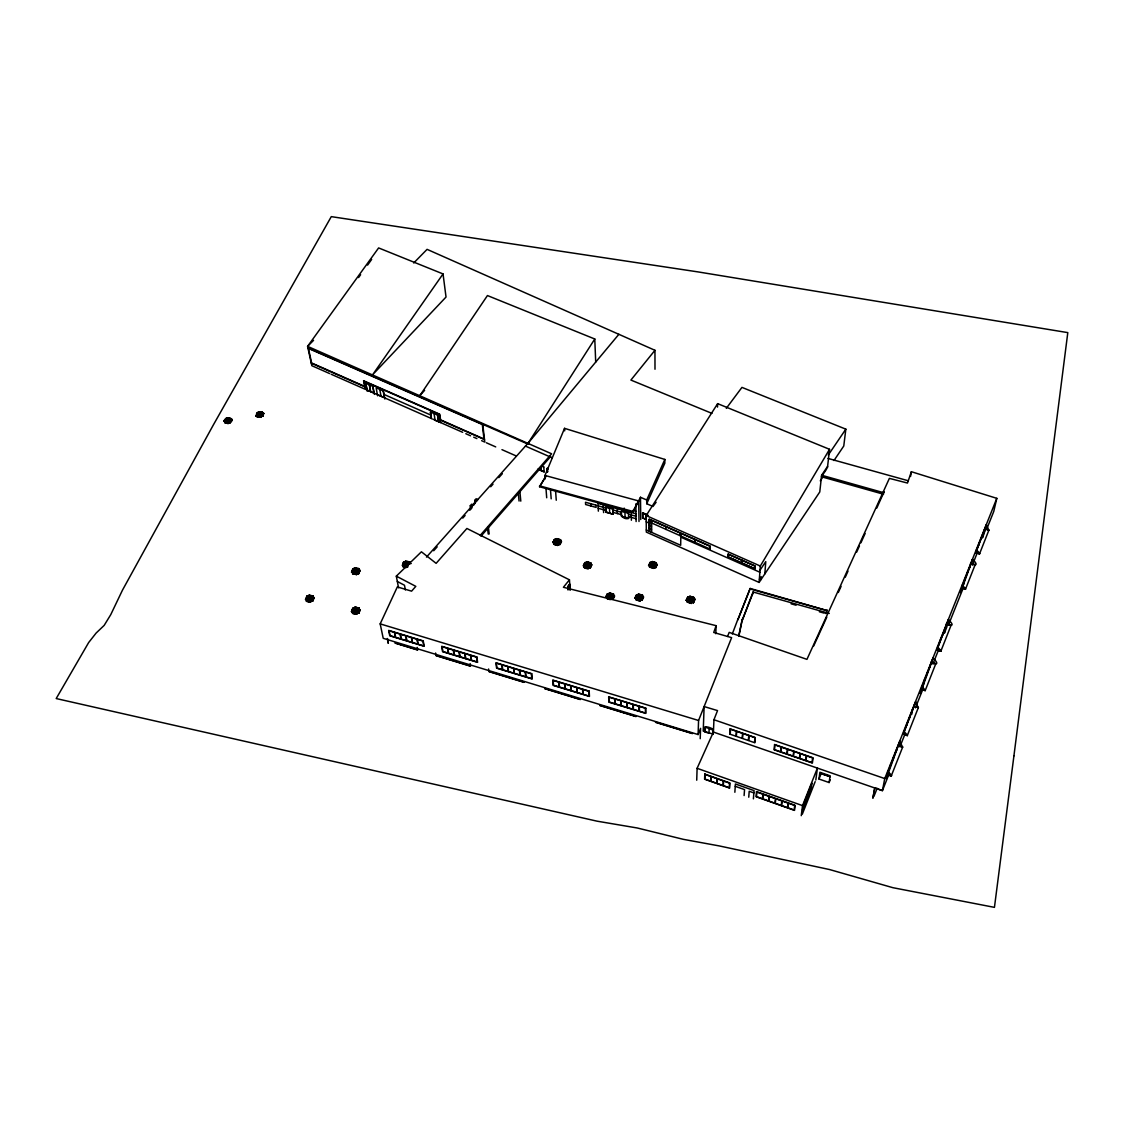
<?xml version="1.0" encoding="UTF-8"?>
<svg xmlns="http://www.w3.org/2000/svg" width="1124" height="1124" viewBox="0 0 1124 1124"><rect width="100%" height="100%" fill="white"/><g stroke="black" fill="none" stroke-linecap="round" stroke-linejoin="round"><path stroke-width="1.5" d="M545.252 478.894L544.985 475.466L564.543 428.342L664.846 459.435L664.832 463.2L646.736 503.735L652.974 506.474L656.121 502.259M665.829 529.446L665.97 526.594M680.413 535.909L680.456 533.015L680.54 535.965M687.186 600.623L686.188 600.314L687.186 600.623L689.237 596.577L693.901 597.785M686.511 600.511L688.029 597.223M686.862 600.525L688.38 597.251M687.284 601.902L691.401 603.082M687.41 601.635L691.527 602.801M687.537 601.368L691.653 602.548L687.537 601.368L687.157 602.071L691.274 603.433L691.653 602.633L691.274 603.433M687.705 597.125L688.703 597.434L687.705 597.125L686.174 600.413M687.916 600.314L689.911 596.268L694.014 597.617L689.911 596.268M688.267 600.328L689.897 596.872M688.591 600.525L690.248 596.886M688.956 600.539L690.782 596.703M689.293 600.638L690.586 596.999M689.237 596.661L693.775 598.066M689.532 597.153L693.649 598.418L694.014 597.532M689.616 600.834L691.246 597.294M689.967 600.848L691.597 597.392M690.291 601.045L692.272 597.603M693.016 597.392L690.979 601.171M691.653 601.466L693.283 597.827L691.667 601.382M691.934 597.504L690.305 601.045M692.482 602.352L693.494 602.661L692.482 602.352L694 598.98L694.997 599.373L694 598.98M692.791 598.01L690.965 601.256M692.806 602.45L694.323 599.078M692.848 597.898L691.091 601.747L689.419 601.199M693.157 602.464L694.674 599.19M693.62 598.024L691.991 601.565L686.567 599.766L687.41 600.033M695.11 542.428L695.18 539.534M695.236 542.485L695.306 539.59M539.534 486.748L546.194 475.803L539.534 486.748L632.643 512.263L640.469 497.272L646.707 499.997L646.736 503.735M696.725 780.211L697.105 768.31L713.403 732.061L713.951 719.739L717.534 710.593L704.116 706.56L703.231 731.078L711.45 733.579M396.308 576.148L415.81 586.363L411.581 591.154L397.334 586.925L380.179 623.876L383.214 638.306L698.102 734.548L698.566 720.484L731.626 637.645L713.726 632.475L716.129 625.675L563.405 587.276L569.447 579.829L466.896 528.477L436.126 563.349L421.416 551.8L396.308 576.148L398.542 587.81M700.21 738.693L700.575 728.352L698.102 734.548M709.904 548.891L710.003 546.18L649.18 519.162L649.265 531.385M709.202 728.296L708.991 733.143L704.973 731.991C699.62 719.009 726.118 736.276 705.198 726.975M717.519 407.071L717.646 403.642L829.54 449.305L827.433 467.879M706.378 727.411L705.352 727.383M705.085 774.45L704.903 779.072L710.747 781.152L710.944 776.529M715.777 633.739L716.129 625.675M712.04 729.139L713.023 729.701M712.785 734.365L713.009 729.546M712.967 734.422L713.248 729.336M711.253 776.628L711.042 781.25L716.887 783.33L717.126 778.707L704.79 774.338M473.499 503.945C477.995 499.969 474.089 503.44 471.968 506.601L470.253 505.8L471.574 504.226L473.288 505.013M729.827 734.113L730.122 728.858L755.272 737.541L754.85 742.767L729.827 734.113L730.122 728.858M730.235 734.014L730.516 729.237L736.375 731.26L736.079 736.037M750.186 588.456L737.906 619.633L750.186 588.456L827.18 610.613L750.158 588.976M473.682 504.269L474.721 503.004M474.398 504.058L472.235 505.069L473.71 504.128M742.121 620.841L753.052 591.997L829.245 613.423M736.375 736.15L736.684 731.373L742.557 733.396L742.219 738.159M734.857 792.265L735.405 783.99L754.064 790.608L753.389 798.855M742.528 738.271L742.852 733.494L748.739 735.532L748.387 740.294M752.939 593.612L753.052 591.997M632.643 512.263L638.713 500.967L544.985 475.466M717.646 403.642L646.174 515.579L646.328 532.102L759.121 582.429L760.316 566.046L829.54 449.305M744.102 795.553L744.552 789.61L735.251 786.308M748.696 740.407L749.048 735.63L754.935 737.667L754.555 742.43M760.962 579.591L761.173 576.654L759.403 579.296M764.826 573.914L765.767 561.635L760.021 570.177M748.753 797.211L749.202 791.268L753.881 792.926M774.998 803.21L775.462 798.63L769.476 796.509L769.027 801.089L794.148 810.011L794.682 805.444L788.388 803.21L787.868 807.791M775.307 803.323L775.771 798.743L781.784 800.864L781.292 805.444M781.18 747.053L780.688 751.816L774.506 749.666L774.956 744.917L799.979 753.544L799.431 758.293L793.46 756.227L793.994 751.478M781.489 747.165L780.997 751.914L786.898 753.951L787.404 749.202M307.807 600.68L307.512 601.382L307.639 600.638M310.041 595.481L308.524 599.584M312.121 596.156L312.008 596.619M781.601 805.557L782.093 800.976L788.079 803.098L787.559 807.678M787.713 749.315L787.207 754.064L793.151 756.115L793.684 751.38M827.601 466.376L821.616 475.241L819.775 491.961L759.121 582.429M357.994 568.899L357.91 569.348M353.891 612.805L353.596 613.507L353.723 612.749M356.027 607.522L354.622 611.695M358.135 608.21L357.868 608.646M310.224 596.268L308.777 599.626M310.617 596.338L308.861 600.047L310.547 600.399L311.137 598.98M726.301 408.335L741.952 387.387L845.838 429.157L843.773 446.003L833.98 460.531M356.561 569.053L354.819 572.72L356.491 573.057L357.039 571.666M356.266 608.323L355.282 611.821M356.673 608.21L355.395 611.849M826.112 612.538L825.971 613.62L827.25 610.093M801.257 815.673L802.522 805.613L817.415 768.114L815.813 780.042M803.309 804.91L802.564 810.207L811.275 788.233M804.756 804.545L805.332 799.951M804.854 804.264L805.444 799.684M806.891 799.122L807.594 794.261M406.93 562.028L405.581 565.976M809.027 793.727L809.744 788.851M228.72 418.465L226.542 421.275M811.163 788.36L811.935 783.161L803.168 805.402M818.975 779.016L819.902 772.258L830.102 775.799L829.119 782.543L818.975 779.016L821.124 773.537L830.116 776.586M910.566 476.45L911.367 471.715L996.805 498.339L993.742 511.504L986.619 529.362M473.316 504.957L473.766 504.817M874.809 787.826L872.926 797.97L874.809 787.826L882.424 790.636L888.887 774.408M996.805 498.339L884.743 778.567L882.424 790.636L713.403 732.061M887.272 773.846L899.86 741.278L902.642 747.319M890.334 766.161L890.756 764.039M893.383 758.531L893.805 756.41M891.29 775.672C877.704 770.685 900.071 781.335 887.679 771.738M896.418 750.944L896.84 748.809M899.86 741.278L886.232 778.848L888.663 772.75M903.274 734.127L907.307 735.574L903.274 734.127L915.624 701.84L918.336 707.825M903.429 733.396L915.624 701.84M906.394 725.978L906.829 723.828M909.344 718.615L909.78 716.452M473.822 504.254L474.426 503.313M912.266 711.281L912.716 709.118M911.704 714.372L912.252 711.731M914.346 706.406L918.42 707.403L907.307 735.574M557.729 539.365L555.79 542.709M738.707 636.114L742.219 619.226M738.988 635.51L742.149 620.322L752.982 593.093M921.357 688.534L933.117 658.088C945.495 670.297 921.118 658.411 935.856 663.567L925.164 690.656L921.287 688.857L925.164 690.656M923.057 686.581L923.886 682.591M924.209 681.411L924.673 679.219M927.033 674.33L927.497 672.138M929.843 667.291L930.321 665.085M933.117 658.088L920.233 693.663L922.495 688M590.044 563.138L588.147 566.58M936.938 649.855L940.858 651.189L936.938 649.855L948.487 619.633C960.655 631.604 936.657 620.083 951.171 625.028L940.858 651.189M937.107 649.11L948.487 619.633M939.861 642.24L940.338 640.02M942.586 635.397L943.078 633.177M608 598.614L607.901 598.305M610.754 593.43L608.843 597.364L610.571 593.36M945.256 629.103L944.385 633.163L947.054 626.475M945.312 628.611L945.79 626.391M947.349 625.113L947.939 622.401M261.681 412.297L260.824 416.316L259.223 416.287L259.883 412.424L259.208 415.501M261.808 412.424L261.105 415.416M257.157 415.487L256.356 415.487L261.456 415.501L262.103 412.339L258.239 412.325L257.593 415.501L258.506 412.143L262.412 412.143L257.944 412.424L257.073 416.189L256.089 416.091L257.073 416.189M257.368 417.299L257.494 416.512L261.414 416.512L261.274 417.299L257.396 416.976M262.412 412.143L257.944 412.424M263.662 413.253L263.058 416.203L262.103 416.189L262.707 413.253L263.69 413.351L262.707 413.253M263.353 413.253L262.735 416.189L263.381 413.351M610.051 599.261L609.953 599.724M257.902 415.501L258.478 412.466M258.913 412.424L258.197 415.402M259.377 412.297L258.52 415.402M259.532 412.311L258.843 415.402M261.175 412.424L259.925 415.838L260.529 412.424M260.136 415.402L260.852 412.424M256.117 416.189L256.722 413.253L257.705 413.337L256.722 413.253M637.097 599.457L636.83 600.146L636.915 599.387M639.626 594.751L637.87 598.446L639.486 595.116M639.163 600.09L638.98 600.553M641.678 595.383L639.893 599.078M961.807 587.318L972.597 559.316C984.371 570.823 961.175 559.949 975.225 564.543L965.46 589.285L961.751 587.599L965.46 589.285M963.465 584.747L964.083 582.007M964.406 580.827L964.898 578.579M966.977 574.378L967.483 572.116M969.534 567.957L970.054 565.695M972.597 559.316L960.584 592.559L962.509 587.74M975.773 552.685L979.524 553.893L975.773 552.685L986.394 524.81L988.867 530.402M975.927 551.968L986.394 524.81M978.442 545.702L978.962 543.426M980.929 539.45L981.449 537.174M983.345 533.802L982.39 537.96L984.217 533.38M983.416 533.254L983.936 530.978M984.821 531.849L985.79 527.676M688.45 601.733L688.141 602.408L688.281 601.663M911.367 471.715L907.49 483.053L889.379 478.374L806.948 659.366L729.195 632.376L727.551 636.465M356.238 611.006L355.788 611.611L356.139 610.88M406.762 565.583L406.677 564.487M402.884 564.796L407.998 565.976L409.361 562.351L404.64 562.379M409.445 562.815L409.754 561.916L405.652 561.115L405.357 562.014M403.291 565.569C400.903 565.934 405.778 564.866 404.584 562.253M403.291 565.653L404.949 561.48L409.558 562.548M406.115 567.62L403.376 567.072L403.685 566.173L407.787 567.072M404.514 566.496L404.64 566.805M406.776 561.972L405.581 565.484M406.059 565.569L407.338 562.084M406.171 565.597L407.436 562.351M732.314 633.95L737.934 619.113M830.074 776.67L821.813 773.902M829.119 782.543L830.186 779.803M402.294 565.456L403.572 562.056L409.164 562.969M403.923 562.211L402.603 565.428M402.968 565.583L404.261 562.281M705.324 727.214L705.212 731.865M802.705 809.716L811.303 788.008M802.325 814.113L815.167 781.658M355.872 610.177L356.139 611.793L355.704 610.992M899.888 746.828L905.073 733.846M915.428 707.881L922.551 690.024M932.906 664.059L938.723 649.447M948.431 625.113L963.324 587.782M972.386 565.063L977.557 552.081M891.206 776.08L902.727 746.912L898.666 745.451L901.279 746.842M979.524 553.893L988.965 529.966L985.242 528.772L987.631 530.008M873.91 796.424L877.17 788.317M355.718 613.943L355.929 613.578M355.901 613.971L356.182 613.254M357.151 611.063L356.589 612.496L354.875 612.13M358.036 608.688L358.317 607.972M358.739 608.562L357.249 612.257L352.739 611.259M352.543 613.353L352.88 612.425L357.039 613.268L356.715 614.196L352.543 613.353L356.814 613.83M354.692 608.07L355.015 607.143L359.188 608.07L358.851 608.913L354.13 607.943M360.242 609.658L358.865 613.198L357.853 613.002L359.23 609.461L360.256 609.756L359.23 609.461M358.261 612.201L358.43 612.397M359.216 610.543L359.877 610.501M359.582 609.615L358.163 612.973M358.542 613.142L359.933 609.686M356.111 571.554L355.676 572.299L355.788 570.739M353.891 608.337L352.5 611.878L351.461 611.582L352.866 608.126L358.612 608.744M352.5 611.878L354.229 607.564L358.963 608.632M355.858 607.48L355.858 608.014M354.889 612.159L355.451 610.725M352.88 608.225L351.461 611.582M351.826 611.737L353.231 608.295M355.816 574.434L355.901 573.704M352.725 571.863L357.137 572.734C364.443 566.791 345.799 568.407 358.809 569.292M356.617 574.645L356.926 573.746L352.838 572.931L352.514 573.83L356.603 574.561M358.711 569.559L359.02 568.66L354.945 567.859L354.622 568.744M357.727 573.493L359.076 570.079L360.073 570.275L358.725 573.69L357.727 573.493L358.725 573.69M358.05 573.563L359.399 570.149L358.036 573.465M358.401 573.633L359.764 570.304M358.261 569.994L352.838 568.8L351.475 572.214L352.472 572.411L354.172 568.224L358.809 569.194M352.472 572.411L354.172 568.224M355.662 568.899L355.957 568.21L354.566 572.2M354.805 572.257L356.182 568.758M356.828 569.109L355.184 572.327M352.796 569.868L358.022 570.458M356.153 572.074L355.858 571.273M311.727 600.876L313.175 597.392L314.172 597.589L312.739 601.073L311.727 600.876L312.739 601.073M313.526 597.547L312.036 600.848M313.835 597.518L312.402 601.017L313.863 597.617M309.859 596.184L309.887 595.425M309.283 599.738L310.969 596.254M309.774 601.832L309.887 601.087M306.669 599.232L311.109 600.132L312.669 596.493M311.109 600.132L313.146 595.931L308.805 595.65M312.809 596.844L307.99 596.156L312.809 596.844L313.146 595.931M312.43 597.041L306.894 596.071L305.447 599.556L306.459 599.766L308.229 595.594L313.034 596.198M305.784 599.626L307.245 596.24M307.597 596.296L306.093 599.612M306.655 599.134L308.229 595.594M306.473 601.228L306.81 600.3L310.927 601.143L310.575 602.057C300.895 598.98 310.856 604.052 310.927 601.143L306.824 600.399M646.707 499.997L664.846 459.435M813.664 646.005L826.772 617.216M838.293 592.489L841.075 586.377M845.234 577.216L848.016 571.104M856.643 552.151L859.467 545.941M860.886 542.836L865.115 533.521M876.776 508.076L881.989 496.443M882.438 495.628L884.209 491.736M693.775 601.818L692.862 601.705L693.62 601.944M693.845 600.118L694.604 600.033L693.691 599.921M693.494 602.661L694.997 599.289M688.309 598.094L687.466 597.827M688.38 598.6L692.553 600.019M692.834 599.626L688.591 598.151M628.513 518.304L628.555 513.12L621.417 511.167L621.488 516.534M628.597 518.487C619.745 520.637 617.301 505.688 628.386 513.485M625.07 517.462L624.958 512.319M352.908 570.683L357.474 571.919M613.016 514.132L612.931 508.877M613.212 514.216L606.131 512.263L605.976 506.98L613.086 508.919L613.184 514.286L606.314 512.137M613.086 508.919L606.103 507.346M642.071 600.371L643.659 597.013L642.675 596.703L641.073 599.977L642.071 600.286M638.755 597.589L638.109 598.952L639.767 599.457L641.916 595.172M638.882 598.755L640.596 595.228M653.55 568.421L653.929 567.55L649.911 566.327L649.532 567.1L653.55 568.322M649.953 565.175L651.625 561.747L656.219 563.054M640.933 595.242L639.219 598.867L640.947 595.242M654.758 567.367L656.304 564.093L657.287 564.487L655.742 567.662L654.758 567.269L655.742 567.662M641.27 595.439L639.57 598.881M655.222 566.594L655.461 566.833M656.135 565.203L656.669 565.372M655.081 567.465L656.627 564.192M636.212 597.842L640.568 599.289L642.282 595.748M639.851 601.143L640.244 600.258L636.17 598.994L635.777 599.794L639.851 601.059M642.338 596.142L638.277 594.793L642.338 596.142L642.717 595.256L638.657 594.006L636.535 598.024M641.411 600.16L642.998 596.886M641.944 599.556L642.731 597.912M643.321 596.999L641.748 600.188M606.061 507.163L606.258 512.277M650.276 565.358L651.948 561.944M656.346 562.787L652.327 561.48L650.613 565.47L652.285 562.042M635.917 597.532L640.568 599.289M636.282 595.903L637.027 595.832L636.086 597.757M650.937 565.569L652.608 562.141M635.172 598.235L636.774 594.961M652.946 562.239L651.274 565.667L653.184 561.902M637.097 595.06L635.524 598.249M651.597 565.765L653.269 562.337M651.934 565.864L653.606 562.351L651.808 566.313M653.929 562.548L652.271 565.878M638.587 594.512L636.887 598.052M654.604 562.745L653.016 566.06M639.528 594.427L637.547 598.263M653.255 566.271L654.927 562.759L653.072 565.962M653.016 567.437L652.693 567.845M638.207 598.558L639.935 595.018M655.559 562.618L653.915 566.468L655.587 563.04M648.604 565.484L650.15 562.225L651.133 562.534L649.588 565.793L648.604 565.4L649.588 565.793M648.927 565.583L650.473 562.422M650.276 563.279L649.503 564.866M649.25 565.681L650.81 562.52M613.676 595.622L612.046 598.98L613.044 599.289L614.673 596.015L613.676 595.706M612.369 599.078L613.999 595.804M613.732 596.83L612.917 598.319M614.336 595.917L612.706 599.092M609.194 597.476L610.95 593.936M610.192 597.687L611.934 594.16L610.36 597.518M612.271 594.357L610.416 597.504M612.777 594.048L610.852 597.898M611.442 597.027L610.782 598.375L609.124 597.842L611.273 593.95L609.517 597.49M612.945 594.568L611.189 598.01M607.185 596.844L611.512 598.193L613.283 594.666M607.494 593.697L605.85 597.041L607.494 593.697L608.477 594.006M606.173 597.139L607.817 593.879M612.271 596.577L607.972 595.411L612.201 596.732M606.904 598.53L611.203 599.261L606.89 598.432M605.85 596.956L606.848 597.35L608.955 593.233L613.353 595.074L613.746 594.189L609.714 592.924L607.522 596.858M608.182 597.153L609.939 593.627M610.543 597.35L609.84 597.673L611.625 594.062M588.456 566.777L590.24 563.349M583.665 565.175L588.793 566.875L590.564 563.447M588.105 568.702L588.498 567.845L584.522 566.622C582.077 568.941 594.624 569.503 584.129 567.395M586.7 562.646L590.662 563.869L591.055 563.012L587.093 561.789L585.197 565.765M590.198 567.17L591.013 565.583M589.974 567.859L591.617 564.684M590.297 567.957L591.941 564.698L590.971 564.403L589.327 567.662L590.297 567.873M584.55 565.569C583.328 557.94 597.631 566.398 586.686 562.562M586.644 562.239L584.873 565.583M585.52 565.864L587.29 562.45M587.627 562.548L585.857 565.878M586.18 566.06L588.119 562.267L587.852 562.941M588.274 562.745L586.503 566.074M588.597 562.759L586.489 566.608L588.119 567.114L588.779 565.793M586.826 566.271L588.611 562.759M585.871 562.927L584.902 562.534L583.258 565.793L584.227 566.089L586.321 562.056M556.773 543.103L558.572 539.759M557.082 543.103L558.881 539.759L557.518 542.766M559.218 539.956L557.42 543.299L557.293 541.501M557.743 543.398L559.527 540.307M558.445 542.583L557.757 543.875L556.169 543.37L556.844 542.091L558.445 542.611M560.173 540.237L558.375 543.594L553.359 541.951M557.687 545.407L558.094 544.564L554.188 543.37L553.781 544.213L557.687 545.407L553.781 544.213M560.286 540.672C561.86 539.534 557.181 541.192 556.394 539.478M559.246 544.48L560.918 541.375M560.567 540.166L556.001 538.888L553.893 542.85L552.938 542.471L554.61 539.365L555.579 539.745M552.952 542.555L554.61 539.365M554.947 539.562L553.247 542.555M553.584 542.752L555.256 539.661M553.865 541.951L555.144 540.363M554.525 542.414L556.324 539.07M554.834 542.414L556.802 538.635L560.693 539.829L556.661 538.888L554.82 542.414M557.293 539.365L555.481 542.709L557.63 539.056M557.94 539.562L556.113 542.808M424.605 390.337L419.954 395.465L487.451 295.556L594.779 338.998L528.364 442.842L426.474 557.111M820.281 480.861L823.218 476.506M826.576 469.144L821.447 476.745L883.534 494.237M828.262 455.065L845.838 429.157M443.039 273.933L372.592 374.77L446.031 297.045L443.039 273.933L378.619 247.926L307.583 346.361L311.826 365.693L329.627 373.561M229.198 418.578L227.132 421.444M228.06 420.882L227.273 422.02L228.692 422.413L229.479 421.261L225.25 420.334L229.001 421.345M230.799 418.62L228.678 421.795L224.561 420.643M228.088 417.819L227.61 418.479L228.06 417.721L231.544 418.76L226.711 418.395M228.593 422.947L228.116 423.622L224.617 422.568L225.095 421.907L228.242 423.298M231.544 418.76L231.08 419.435L226.851 418.072M229.324 422.624L231.263 419.884L232.106 420.109L229.324 422.624L230.195 422.947L232.106 420.109M231.853 420.123L229.886 422.779M226.851 418.718L224.912 421.458L224.069 421.219L225.98 418.395C236.827 422.54 223.845 415.571 224.308 421.205M224.35 421.303L227.006 417.847L231.207 419.112M224.631 421.374L227.006 417.847M358.584 277.558L360.621 274.72M367.562 265.109L371.651 259.433M645.836 514.356L645.879 519.485L642.647 517.953M648.169 515.382L642.591 512.727L642.788 518.009M473.766 504.915L473.513 504.409M263.353 414.208L262.932 414.222M413.716 262.988L427.078 249.359L654.955 350.295L630.901 380.067L711.942 413.379M568.07 589.229L569.826 586.925M569.727 584.143L567.803 586.531L568.027 590.016M567.901 586.602L569.657 584.424M543.707 466.853L544.241 472.052L538.185 469.312M541.192 470.605L540.897 467.106M547.121 468.343L547.529 471.925M547.276 468.511L547.627 471.813M618.874 334.306L528.364 442.842L528.505 444.345L307.92 347.864M474.82 500.349L476.14 498.761L477.869 499.548L476.534 501.135L474.82 500.349L475.213 503.454M261.695 413.955L257.832 413.955M261.639 414.236L256.665 414.039M231.572 420.91L230.856 420.713L231.642 420.798M230.49 422.413L229.788 422.202M480.271 535.319L551.617 453.801L307.583 346.361L313.54 340.361M480.988 536.19L550.591 456.597M433.695 550.746L437.18 546.826M462.779 518.108L465.097 515.495M469.762 510.268L472.08 507.655M490.696 486.762L493.029 484.163M498.831 477.63L502.33 473.71M312.865 600.399L312.332 600.286M353.315 569.966L358.247 569.91M359.652 571.231L358.823 571.062L359.708 571.09M358.823 573.029L358.289 572.931M359.68 610.768L358.949 610.472M554.09 542.175L553.584 542.021M584.41 565.4L583.89 565.246M591.308 565.667L590.704 565.161M590.479 567.269L589.959 567.114M650.515 563.503L649.841 563.138M649.728 565.105L649.208 564.936M614.027 596.914L613.507 596.746M636.802 596.071L636.128 595.706M643.026 597.996L642.352 597.645M642.226 599.654L641.692 599.485M589.594 565.077L584.564 563.447M589.44 565.386L585.407 564.009M655.123 564.698L650.922 563.419L655.18 564.557M612.313 596.338L607.171 594.624M641.326 597.42L637.308 596.184M641.298 597.673L637.153 596.493M258.351 412.845L262.328 412.705M256.693 413.913L261.78 413.829M262.679 413.927L263.48 413.941M405.553 561.382L409.754 561.916M404.851 561.845L409.431 562.731M408.953 563.517L404.415 562.927L408.939 563.433M404.204 563.475L408.729 563.981M404.092 563.658L408.518 564.515M408.433 564.88L403.895 564.29L408.419 564.796M408.321 565.161L403.685 564.824M403.783 564.557L408.209 565.428M402.659 564.74L408.209 565.344M405.581 565.948L407.253 566.299M406.677 567.156L403.474 566.805L406.691 567.297M406.214 567.339L403.376 567.072M353.948 568.772L358.359 569.643M353.737 569.404L358.149 570.275M352.613 569.685L357.924 570.823L353.4 570.219M353.273 570.416L357.699 571.371L353.161 570.683M357.587 571.638L353.273 570.402M357.362 572.2L352.824 571.596M357.249 572.467L351.868 571.498L357.137 572.734M358.064 572.875L358.893 573.057M352.613 573.479L356.715 574.378M313.175 596.015L309.044 595.102M313.048 596.296L308.945 595.467M314.186 597.673L313.175 597.392M312.95 598.235L313.793 598.418M311.952 598.165L306.669 596.97L312.079 597.884L307.512 597.28M307.386 597.561L311.938 598.08M307.245 597.743L311.474 599.289M355.015 607.143L359.062 608.253M354.917 607.508L359.174 607.986M358.514 609.124L353.905 608.506L358.387 609.32M311.222 599.851L306.093 598.867M305.854 598.825L311.236 599.851M312.093 600.244L312.936 600.427M353.779 608.787L358.289 609.686M352.697 608.885L358.275 609.601M353.442 609.644L357.938 610.543L353.329 609.925M353.203 610.206L357.587 611.4M351.868 610.922L357.362 611.962L352.107 610.964M352.894 612.51L357.053 613.353M356.828 613.915L352.655 613.086M588.765 563.222L587.164 566.285M632.77 510.451L635.959 511.322M539.562 485.849L632.714 511.364M635.987 513.794L598.024 503.383L598.347 511.153M598.123 505.842L605.976 508.006M613.086 509.959L621.417 512.249M628.541 514.202L636.029 516.253M598.221 508.301L606.075 510.465M613.156 512.404L621.474 514.694M628.597 516.661L636.072 518.712M606.272 511.982L607.171 512.474M613.058 513.808L612.159 513.837M621.656 516.281L628.485 518.108M230.111 419.772L225.98 418.395M225.713 419.027L229.984 420.095M229.802 420.221L225.615 419.154L229.633 420.446M229.507 420.769L225.601 419.969M225.573 419.884L229.479 420.671M229.184 421.219L225.432 420.193M224.041 421.135L224.912 421.458M224.955 422.217L228.425 423.172M224.8 422.441L228.27 423.397M827.966 458.409L908.08 480.707M821.616 475.241L883.773 492.733M791.127 603.827L796.115 605.218M819.34 611.765L824.314 613.156M652.201 561.747L656.219 563.04M649.911 562.998L650.74 563.264M655.995 565.007L656.823 565.26M648.998 564.866L654.252 566.58L655.924 563.152M380.179 623.876L698.566 720.484M651.808 566.299L653.451 566.819L655.376 562.562L655.137 563.25M649.911 566.412L653.929 567.634M649.658 566.932L653.676 568.168M554.357 540.124L559.387 541.628M560.328 541.937L561.129 542.204M559.148 542.077C544.03 536.935 568.997 544.662 554.989 540.939M560.398 542.274L560.483 542.161M559.415 543.637L559.555 543.847M553.781 544.128L557.827 545.154M655.854 722.198L661.839 724.025M662.134 724.123L667.825 725.865M668.12 725.949L673.866 727.706M674.161 727.804L679.922 729.56M680.217 729.659L685.977 731.415M686.286 731.499L692.061 733.269M489.305 671.506L494.967 673.234M495.248 673.318L500.658 674.976M500.939 675.06L506.376 676.732M506.671 676.817L512.123 678.475M512.404 678.573L517.869 680.245M518.15 680.329L523.629 682.001M544.985 688.534L550.746 690.291M551.041 690.389L556.535 692.061M556.83 692.145L562.365 693.845M562.66 693.929L568.21 695.63M568.505 695.714L574.069 697.428M574.35 697.512L579.928 699.212M600.061 705.366L605.92 707.165M606.215 707.249L611.807 708.963M612.102 709.047L617.736 710.775M618.031 710.874L623.694 712.602M623.989 712.686L629.651 714.414M629.946 714.513L635.622 716.241M655.461 722.311L692.454 733.621M395.353 642.998L400.622 644.6M400.889 644.684L406.171 646.3M406.438 646.384L411.721 648M412.002 648.084L417.299 649.7M436.393 655.545L441.957 657.245M442.238 657.329L447.549 658.959M447.816 659.043L453.169 660.673M453.45 660.757L458.817 662.401M459.098 662.486L464.465 664.129M464.746 664.214L470.141 665.872M524.037 682.352L488.954 671.618L488.603 668.991M544.62 688.647L580.335 699.564M599.682 705.479L636.015 716.592M395.128 643.153L417.707 650.051L417.215 647.41M584.649 563.307L589.777 564.866M591.449 565.555L590.873 565.4M589.482 565.442L585.52 564.178M589.735 567.044L590.55 567.297M687.396 597.982L688.309 598.094M688.52 598.291L692.89 599.485M584.396 566.974L588.372 568.196M642.591 595.622L638.587 594.61M637.266 595.875L641.509 597.209M642.422 597.49L643.251 597.757M637.041 596.324L641.284 597.673M641.481 599.429L642.38 599.57M639.977 600.89L636.043 599.345M613.62 594.54L609.615 593.528M607.241 594.484L612.496 596.127M613.423 596.408L614.252 596.675M606.272 596.408L611.512 598.193M612.454 598.333L612.791 598.432M713.951 719.739L884.743 778.567M697.105 768.31L802.522 805.613M365.876 383.41L367.141 390.126L370.653 391.644L369.417 384.97L370.527 391.588M371.749 392.107L373.941 393.063L372.718 386.417M377.538 394.721L383.284 397.193M525.456 446.102L552.306 457.861M384.029 394.44L430.829 415.065M311.278 363.178L365.131 386.923M440.187 420.025L484.5 439.568M543.791 467.022L542.99 466.699M547.304 468.455L548.147 469.017L547.332 468.708M331.187 374.25L365.609 389.452L364.078 381.303L439.386 414.419L440.552 422.54M366.972 390.056L372.747 392.599M374.194 393.245L431.335 418.479L430.366 411.932L437.77 415.178L438.711 421.725M432.754 419.097L436.983 420.966M438.402 421.598L462.667 432.304M465.828 433.709L470.563 435.803M473.724 437.194L476.885 438.585M481.634 440.678L484.795 442.083L482.744 424.324M486.355 442.772L495.712 446.902M501.95 449.656L515.986 455.852M647.368 515.115L642.731 512.895L642.689 518.15M646.174 515.579L760.316 566.046M538.171 469.073L544.157 471.673M642.731 517.855L645.893 519.218M649.208 521.887L710.031 549.032L710.129 546.152L649.307 519.316L649.391 531.357M646.23 521.817L649.208 523.138M759.866 572.228L680.807 537.16L680.68 545.295L646.3 529.98M649.222 525.119L651.484 526.215M649.25 528.238L651.499 529.334M397.32 581.487L404.485 585.239L405.371 589.974M261.386 412.901L260.81 415.501M224.814 420.713L228.832 421.57M903.865 731.246L907.391 735.166M921.821 686.357L925.249 690.234M937.585 646.904L940.943 650.768M962.299 585.07L965.558 588.85M606.482 596.479L606.918 596.451M976.447 549.706L979.622 553.458M388.3 643.223L387.682 638.952M225.095 421.907L224.617 422.568M229.633 422.793L231.572 420.053M228.06 417.721L231.361 418.887M228.102 420.629L228.706 421.893L230.743 418.873M256.398 416.091L257.073 413.337M259.489 415.402L260.206 412.424M257.41 417.074L261.414 416.512M262.398 416.105L263.058 413.351M262.103 416.189L263.058 416.203M387.316 638.502L388.314 643.321M306.894 596.071L312.416 596.956M307.259 597.743L311.573 598.923M306.908 598.671L311.46 599.19M306.81 600.3L310.8 601.41M306.585 600.961L310.702 601.79M309.423 598.01L309.746 599.626M307.751 596.718L312.177 597.518M406.916 640.792L405.975 635.889L411.356 637.519L412.269 642.422M406.635 640.708L405.694 635.805L400.327 634.175L401.296 639.078L423.776 645.935L422.891 641.031L417.257 639.317L418.156 644.221M367.197 391.208L365.693 383.214L372.943 386.403L374.404 394.398M412.55 642.507L411.637 637.617L416.976 639.233L417.875 644.136M377.594 395.803L376.147 387.808L383.424 391.012L384.844 399.006M379.757 389.522L381.078 396.238M383.214 391.04L384.38 397.671M435.606 653.03L436.056 655.671L470.549 666.209L470.155 663.582M352.88 612.425L356.926 613.535M352.135 611.723L353.568 608.365M352.978 610.782L357.46 611.596M355.493 610.107L355.76 611.709M352.838 572.931L356.94 573.83L352.627 573.563M352.543 571.624L353.231 569.966M352.121 572.257L353.526 569.025M358.865 613.198L357.853 613.002M351.784 572.186L353.189 568.955M354.734 568.491L359.02 568.66M460.053 656.767L459.294 651.878L464.76 653.536L465.491 658.425M459.772 656.669L459.013 651.794L453.562 650.136L454.335 655.011L477.208 661.994L476.506 657.119L470.773 655.376L471.49 660.252M465.786 658.509L465.055 653.634L470.492 655.278L471.209 660.167M430.548 412.129L431.532 418.746M434.047 413.66L435.128 420.292L438.486 421.739L437.531 415.206M470.253 505.8L470.661 508.905M403.572 562.056L409.164 562.885M488.364 527.058L489.193 533.998M487.591 528.8L488.223 534.012M514.385 673.318L513.823 668.457L519.386 670.157L519.92 675.018M514.089 673.234L513.542 668.373L507.992 666.687L508.554 671.548L531.835 678.643L531.343 673.782L525.512 672.012L526.018 676.873M520.215 675.102L519.681 670.241L525.217 671.927L525.723 676.788M518.262 492.832L519.063 501.037M519.864 491.3L520.805 501.135M546.039 489.193L546.7 497.763M555.144 542.513L556.97 539.267M550.451 489.193L551.182 498.831M554.062 543.707L557.968 544.803M556.001 538.888L560.567 540.068M556.436 542.906L558.263 539.661M559.864 540.152L558.038 543.398M555.565 490.584L556.254 500.236M571.287 690.67L570.95 685.837L576.612 687.551L576.935 692.398M570.992 690.586L570.655 685.738L564.993 684.024L565.358 688.872L589.06 696.093L588.779 691.26L582.85 689.448L583.145 694.281M569.447 579.829L570.135 590.226M569.643 584.269L569.994 589.552M577.23 692.482L576.907 687.649L582.555 689.363L582.85 694.196M564.543 428.342L564.698 430.857M583.904 565.906L585.548 562.815M586.826 562.393L590.929 563.25M587.866 565.99L589.58 563.152M591.28 564.585L589.65 567.676M590.76 503.721L590.859 505.969M603.307 504.831L603.616 512.6M594.779 338.998L595.706 362.097M608.52 597.167L610.276 593.739M607.845 596.97L609.714 592.924M610.262 506.741L610.318 508.245M609.517 508.245L609.672 513.134M617.231 508.652L617.385 513.57M627.347 707.53L627.22 702.711L632.995 704.467L633.093 709.286M627.052 707.432L626.925 702.612L621.165 700.87L621.305 705.689L645.443 713.038L645.387 708.232L639.331 706.392L639.416 711.211M624.157 508.09L624.256 512.137M633.388 709.37L633.29 704.551L639.036 706.308L639.106 711.113M631.224 512.488L631.379 520.243M638.404 594.526L642.464 595.875L637.926 594.315L635.847 598.432L634.849 598.123L636.451 594.765L637.434 595.074M635.833 503.861L636.114 521.55M640.23 599.092L641.944 595.65M638.713 500.967L639.008 521.494M640.469 497.272L640.764 519.513M651.513 532.397L651.456 520.173L651.4 532.242M649.784 566.679L653.817 567.803M654.955 350.295L654.997 369.248M655.418 567.48L656.95 564.389M704.79 774.113L704.593 779.185L729.645 788.093L729.94 783.021L704.79 774.113M728.197 554.076L728.057 556.97L754.991 568.899L755.188 566.032L728.197 554.076M728.408 554.329L728.282 556.914L741.924 562.969L742.079 560.384L728.408 554.329M717.435 778.82L717.196 783.442L723.055 785.521L723.308 780.899L717.435 778.82M723.617 781.011L723.364 785.634L729.237 787.713L729.518 783.105L723.617 781.011M742.29 560.483L742.149 563.04L754.78 568.646L754.963 566.089L742.29 560.483M756.494 791.675L756.073 796.719L794.542 810.39L795.132 805.36L756.494 791.675M756.888 792.041L756.508 796.649L762.451 798.757L762.859 794.162L756.888 792.041M763.182 794.275L762.76 798.869L768.718 800.99L769.153 796.396L763.182 794.275M774.576 744.538L774.071 749.764L812.399 763.013L813.059 757.815L774.576 744.538M800.302 753.656L799.74 758.391L805.711 760.456L806.287 755.721L800.302 753.656M1013.932 755.834L994.445 907.363L892.906 887.693L829.554 869.54L719.262 845.922L683.28 839.319L637.308 827.995L597.041 821.166L56.2 698.552L88.656 642.549L96.116 633.065L104.167 625.394L110.77 614.617L122.46 590.17L213.476 424.703L331.285 216.637L698.243 271.938L1067.8 332.62L1013.932 755.834M806.611 755.834L806.02 760.569L812.006 762.648L812.61 757.913L806.611 755.834M257.368 413.253L256.764 416.189L257.354 413.253M403.432 562.787L408.743 564.079L403.361 562.941M640.259 595.032L638.544 598.656L640.273 595.032M654.266 562.548L652.594 566.074L654.28 562.562M638.924 594.624L637.21 598.235L638.924 594.708M608.14 593.894L606.51 597.251L608.14 593.992M589.257 562.955L587.487 566.468L589.257 562.955M585.211 562.632L583.567 565.892L585.225 562.717M560.581 541.192L558.923 544.381L559.878 544.676L561.55 541.571L560.595 541.276M561.213 541.389L559.569 544.578L561.241 541.473M263.142 415.487L262.342 415.487L263.142 415.473M313.737 598.558L312.894 598.389L313.737 598.558M654.969 565.007L650.698 563.869L654.955 565.021M410.836 563.531L409.839 563.335L410.85 563.616M358.036 610.177L352.641 609.039L358.036 610.177M596.015 505.168L585.506 502.273L585.618 504.521L596.113 507.402L596.015 505.168M645.78 708.12L608.66 696.838L608.885 702.135L645.85 713.403L645.78 708.12M476.857 656.992L441.676 646.286L442.575 651.667L477.616 662.345L476.857 656.992M531.708 673.669L495.909 662.781L496.597 668.134L532.242 678.994L531.708 673.669M589.173 691.134L552.713 680.048L553.163 685.373L589.468 696.444L589.173 691.134M614.814 698.945L609.082 697.189L609.278 702.022L614.983 703.764L614.814 698.945M620.87 700.772L615.123 699.03L615.292 703.849L621.01 705.591L620.87 700.772M423.228 640.905L388.651 630.395L389.761 635.777L424.198 646.286L423.228 640.905M447.535 648.309L442.097 646.651L442.912 651.541L448.336 653.184L447.535 648.309M453.267 650.051L447.83 648.393L448.617 653.269L454.04 654.927L453.267 650.051M501.866 664.818L496.33 663.132L496.948 668.007L502.456 669.693L501.866 664.818M507.697 666.602L502.147 664.916L502.751 669.778L508.273 671.464L507.697 666.602M558.769 682.128L553.12 680.413L553.542 685.261L559.148 686.975L558.769 682.128M564.698 683.94L559.064 682.212L559.443 687.059L565.063 688.773L564.698 683.94M394.426 632.376L389.073 630.747L390.084 635.65L395.409 637.28L394.426 632.376M400.06 634.091L394.707 632.461L395.69 637.364L401.015 638.994L400.06 634.091M588.231 568.351L584.255 567.142L588.231 568.351M611.077 599.429L607.03 598.179L611.077 599.429M482.322 424.507L308.412 348.426L311.601 362.982L364.64 386.361L363.572 380.741L439.779 414.236L440.58 419.856L483.994 438.992L482.322 424.507"/></g></svg>
